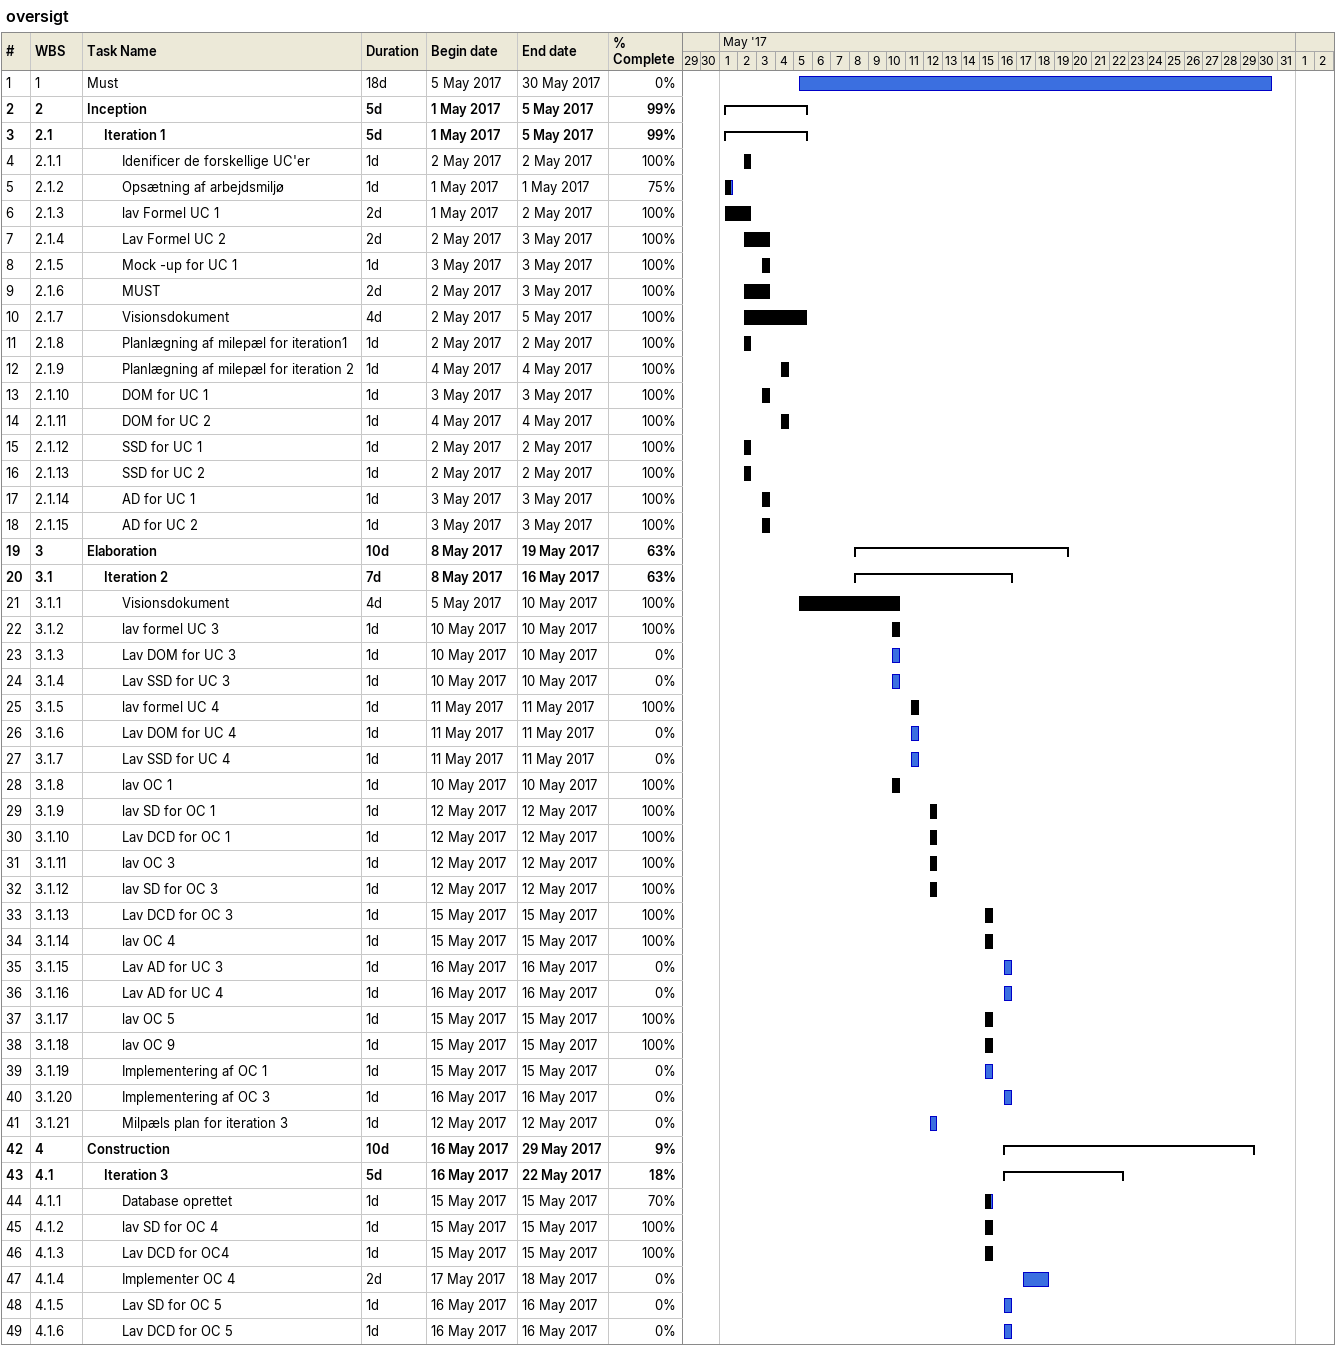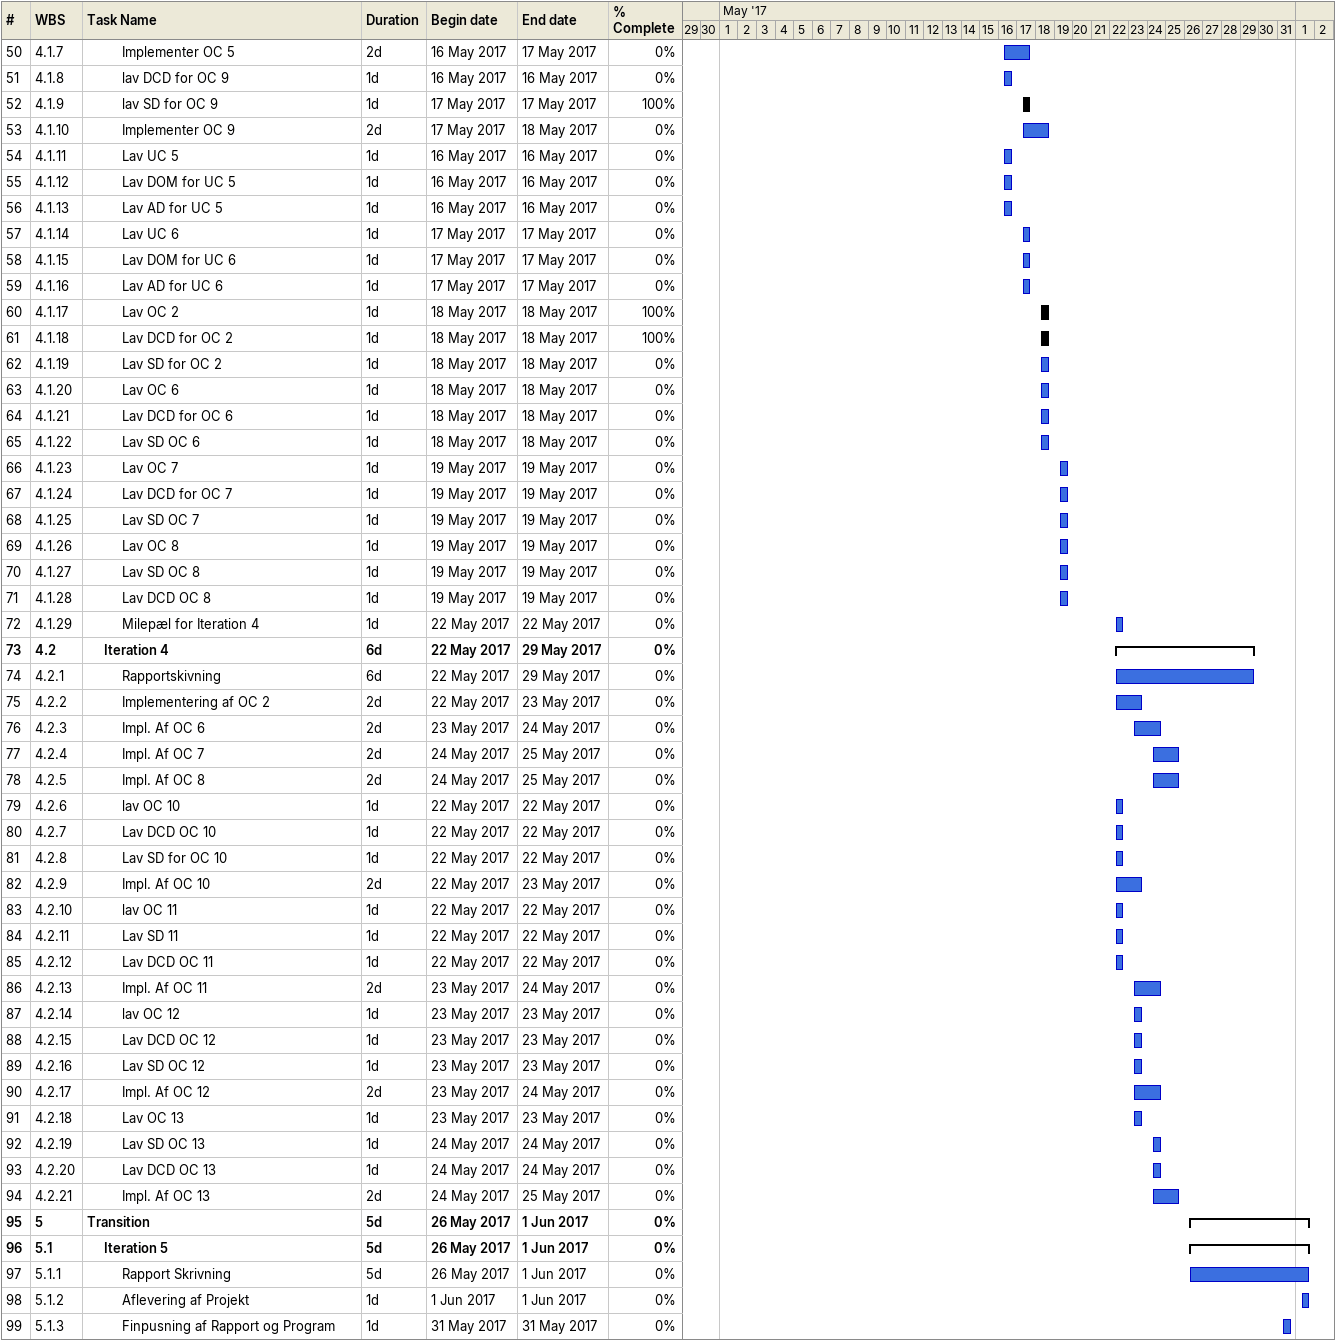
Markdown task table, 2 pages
oversigt

| ID | WBS | Task | Duration | Start | Finish | % complete |
|---|---|---|---|---|---|---|
| 1 | 1 | Must | 18d | 2017-05-05 | 2017-05-30 | 0 |
| 2 | 2 | **Inception** | 5d | 2017-05-01 | 2017-05-05 | 99 |
| 3 | 2.1 | **Iteration 1** | 5d | 2017-05-01 | 2017-05-05 | 99 |
| 4 | 2.1.1 | Idenificer de forskellige UC'er | 1d | 2017-05-02 | 2017-05-02 | 100 |
| 5 | 2.1.2 | Opsætning af arbejdsmiljø | 1d | 2017-05-01 | 2017-05-01 | 75 |
| 6 | 2.1.3 | lav Formel UC 1 | 2d | 2017-05-01 | 2017-05-02 | 100 |
| 7 | 2.1.4 | Lav Formel UC 2 | 2d | 2017-05-02 | 2017-05-03 | 100 |
| 8 | 2.1.5 | Mock -up for UC 1 | 1d | 2017-05-03 | 2017-05-03 | 100 |
| 9 | 2.1.6 | MUST | 2d | 2017-05-02 | 2017-05-03 | 100 |
| 10 | 2.1.7 | Visionsdokument | 4d | 2017-05-02 | 2017-05-05 | 100 |
| 11 | 2.1.8 | Planlægning af milepæl for iteration1 | 1d | 2017-05-02 | 2017-05-02 | 100 |
| 12 | 2.1.9 | Planlægning af milepæl for iteration 2 | 1d | 2017-05-04 | 2017-05-04 | 100 |
| 13 | 2.1.10 | DOM for UC 1 | 1d | 2017-05-03 | 2017-05-03 | 100 |
| 14 | 2.1.11 | DOM for UC 2 | 1d | 2017-05-04 | 2017-05-04 | 100 |
| 15 | 2.1.12 | SSD for UC 1 | 1d | 2017-05-02 | 2017-05-02 | 100 |
| 16 | 2.1.13 | SSD for UC 2 | 1d | 2017-05-02 | 2017-05-02 | 100 |
| 17 | 2.1.14 | AD for UC 1 | 1d | 2017-05-03 | 2017-05-03 | 100 |
| 18 | 2.1.15 | AD for UC 2 | 1d | 2017-05-03 | 2017-05-03 | 100 |
| 19 | 3 | **Elaboration** | 10d | 2017-05-08 | 2017-05-19 | 63 |
| 20 | 3.1 | **Iteration 2** | 7d | 2017-05-08 | 2017-05-16 | 63 |
| 21 | 3.1.1 | Visionsdokument | 4d | 2017-05-05 | 2017-05-10 | 100 |
| 22 | 3.1.2 | lav formel UC 3 | 1d | 2017-05-10 | 2017-05-10 | 100 |
| 23 | 3.1.3 | Lav DOM for UC 3 | 1d | 2017-05-10 | 2017-05-10 | 0 |
| 24 | 3.1.4 | Lav SSD for UC 3 | 1d | 2017-05-10 | 2017-05-10 | 0 |
| 25 | 3.1.5 | lav formel UC 4 | 1d | 2017-05-11 | 2017-05-11 | 100 |
| 26 | 3.1.6 | Lav DOM for UC 4 | 1d | 2017-05-11 | 2017-05-11 | 0 |
| 27 | 3.1.7 | Lav SSD for UC 4 | 1d | 2017-05-11 | 2017-05-11 | 0 |
| 28 | 3.1.8 | lav OC 1 | 1d | 2017-05-10 | 2017-05-10 | 100 |
| 29 | 3.1.9 | lav SD for OC 1 | 1d | 2017-05-12 | 2017-05-12 | 100 |
| 30 | 3.1.10 | Lav DCD for OC 1 | 1d | 2017-05-12 | 2017-05-12 | 100 |
| 31 | 3.1.11 | lav OC 3 | 1d | 2017-05-12 | 2017-05-12 | 100 |
| 32 | 3.1.12 | lav SD for OC 3 | 1d | 2017-05-12 | 2017-05-12 | 100 |
| 33 | 3.1.13 | Lav DCD for OC 3 | 1d | 2017-05-15 | 2017-05-15 | 100 |
| 34 | 3.1.14 | lav OC 4 | 1d | 2017-05-15 | 2017-05-15 | 100 |
| 35 | 3.1.15 | Lav AD for UC 3 | 1d | 2017-05-16 | 2017-05-16 | 0 |
| 36 | 3.1.16 | Lav AD for UC 4 | 1d | 2017-05-16 | 2017-05-16 | 0 |
| 37 | 3.1.17 | lav OC 5 | 1d | 2017-05-15 | 2017-05-15 | 100 |
| 38 | 3.1.18 | lav OC 9 | 1d | 2017-05-15 | 2017-05-15 | 100 |
| 39 | 3.1.19 | Implementering af OC 1 | 1d | 2017-05-15 | 2017-05-15 | 0 |
| 40 | 3.1.20 | Implementering af OC 3 | 1d | 2017-05-16 | 2017-05-16 | 0 |
| 41 | 3.1.21 | Milpæls plan for iteration 3 | 1d | 2017-05-12 | 2017-05-12 | 0 |
| 42 | 4 | **Construction** | 10d | 2017-05-16 | 2017-05-29 | 9 |
| 43 | 4.1 | **Iteration 3** | 5d | 2017-05-16 | 2017-05-22 | 18 |
| 44 | 4.1.1 | Database oprettet | 1d | 2017-05-15 | 2017-05-15 | 70 |
| 45 | 4.1.2 | lav SD for OC 4 | 1d | 2017-05-15 | 2017-05-15 | 100 |
| 46 | 4.1.3 | Lav DCD for OC4 | 1d | 2017-05-15 | 2017-05-15 | 100 |
| 47 | 4.1.4 | Implementer OC 4 | 2d | 2017-05-17 | 2017-05-18 | 0 |
| 48 | 4.1.5 | Lav SD for OC 5 | 1d | 2017-05-16 | 2017-05-16 | 0 |
| 49 | 4.1.6 | Lav DCD for OC 5 | 1d | 2017-05-16 | 2017-05-16 | 0 |
| 50 | 4.1.7 | Implementer OC 5 | 2d | 2017-05-16 | 2017-05-17 | 0 |
| 51 | 4.1.8 | lav DCD for OC 9 | 1d | 2017-05-16 | 2017-05-16 | 0 |
| 52 | 4.1.9 | lav SD for OC 9 | 1d | 2017-05-17 | 2017-05-17 | 100 |
| 53 | 4.1.10 | Implementer OC 9 | 2d | 2017-05-17 | 2017-05-18 | 0 |
| 54 | 4.1.11 | Lav UC 5 | 1d | 2017-05-16 | 2017-05-16 | 0 |
| 55 | 4.1.12 | Lav DOM for UC 5 | 1d | 2017-05-16 | 2017-05-16 | 0 |
| 56 | 4.1.13 | Lav AD for UC 5 | 1d | 2017-05-16 | 2017-05-16 | 0 |
| 57 | 4.1.14 | Lav UC 6 | 1d | 2017-05-17 | 2017-05-17 | 0 |
| 58 | 4.1.15 | Lav DOM for UC 6 | 1d | 2017-05-17 | 2017-05-17 | 0 |
| 59 | 4.1.16 | Lav AD for UC 6 | 1d | 2017-05-17 | 2017-05-17 | 0 |
| 60 | 4.1.17 | Lav OC 2 | 1d | 2017-05-18 | 2017-05-18 | 100 |
| 61 | 4.1.18 | Lav DCD for OC 2 | 1d | 2017-05-18 | 2017-05-18 | 100 |
| 62 | 4.1.19 | Lav SD for OC 2 | 1d | 2017-05-18 | 2017-05-18 | 0 |
| 63 | 4.1.20 | Lav OC 6 | 1d | 2017-05-18 | 2017-05-18 | 0 |
| 64 | 4.1.21 | Lav DCD for OC 6 | 1d | 2017-05-18 | 2017-05-18 | 0 |
| 65 | 4.1.22 | Lav SD OC 6 | 1d | 2017-05-18 | 2017-05-18 | 0 |
| 66 | 4.1.23 | Lav OC 7 | 1d | 2017-05-19 | 2017-05-19 | 0 |
| 67 | 4.1.24 | Lav DCD for OC 7 | 1d | 2017-05-19 | 2017-05-19 | 0 |
| 68 | 4.1.25 | Lav SD OC 7 | 1d | 2017-05-19 | 2017-05-19 | 0 |
| 69 | 4.1.26 | Lav OC 8 | 1d | 2017-05-19 | 2017-05-19 | 0 |
| 70 | 4.1.27 | Lav SD OC 8 | 1d | 2017-05-19 | 2017-05-19 | 0 |
| 71 | 4.1.28 | Lav DCD OC 8 | 1d | 2017-05-19 | 2017-05-19 | 0 |
| 72 | 4.1.29 | Milepæl for Iteration 4 | 1d | 2017-05-22 | 2017-05-22 | 0 |
| 73 | 4.2 | **Iteration 4** | 6d | 2017-05-22 | 2017-05-29 | 0 |
| 74 | 4.2.1 | Rapportskivning | 6d | 2017-05-22 | 2017-05-29 | 0 |
| 75 | 4.2.2 | Implementering af OC 2 | 2d | 2017-05-22 | 2017-05-23 | 0 |
| 76 | 4.2.3 | Impl. Af OC 6 | 2d | 2017-05-23 | 2017-05-24 | 0 |
| 77 | 4.2.4 | Impl. Af OC 7 | 2d | 2017-05-24 | 2017-05-25 | 0 |
| 78 | 4.2.5 | Impl. Af OC 8 | 2d | 2017-05-24 | 2017-05-25 | 0 |
| 79 | 4.2.6 | lav OC 10 | 1d | 2017-05-22 | 2017-05-22 | 0 |
| 80 | 4.2.7 | Lav DCD OC 10 | 1d | 2017-05-22 | 2017-05-22 | 0 |
| 81 | 4.2.8 | Lav SD for OC 10 | 1d | 2017-05-22 | 2017-05-22 | 0 |
| 82 | 4.2.9 | Impl. Af OC 10 | 2d | 2017-05-22 | 2017-05-23 | 0 |
| 83 | 4.2.10 | lav OC 11 | 1d | 2017-05-22 | 2017-05-22 | 0 |
| 84 | 4.2.11 | Lav SD 11 | 1d | 2017-05-22 | 2017-05-22 | 0 |
| 85 | 4.2.12 | Lav DCD OC 11 | 1d | 2017-05-22 | 2017-05-22 | 0 |
| 86 | 4.2.13 | Impl. Af OC 11 | 2d | 2017-05-23 | 2017-05-24 | 0 |
| 87 | 4.2.14 | lav OC 12 | 1d | 2017-05-23 | 2017-05-23 | 0 |
| 88 | 4.2.15 | Lav DCD OC 12 | 1d | 2017-05-23 | 2017-05-23 | 0 |
| 89 | 4.2.16 | Lav SD OC 12 | 1d | 2017-05-23 | 2017-05-23 | 0 |
| 90 | 4.2.17 | Impl. Af OC 12 | 2d | 2017-05-23 | 2017-05-24 | 0 |
| 91 | 4.2.18 | Lav OC 13 | 1d | 2017-05-23 | 2017-05-23 | 0 |
| 92 | 4.2.19 | Lav SD OC 13 | 1d | 2017-05-24 | 2017-05-24 | 0 |
| 93 | 4.2.20 | Lav DCD OC 13 | 1d | 2017-05-24 | 2017-05-24 | 0 |
| 94 | 4.2.21 | Impl. Af OC 13 | 2d | 2017-05-24 | 2017-05-25 | 0 |
| 95 | 5 | **Transition** | 5d | 2017-05-26 | 2017-06-01 | 0 |
| 96 | 5.1 | **Iteration 5** | 5d | 2017-05-26 | 2017-06-01 | 0 |
| 97 | 5.1.1 | Rapport Skrivning | 5d | 2017-05-26 | 2017-06-01 | 0 |
| 98 | 5.1.2 | Aflevering af Projekt | 1d | 2017-06-01 | 2017-06-01 | 0 |
| 99 | 5.1.3 | Finpusning af Rapport og Program | 1d | 2017-05-31 | 2017-05-31 | 0 |
